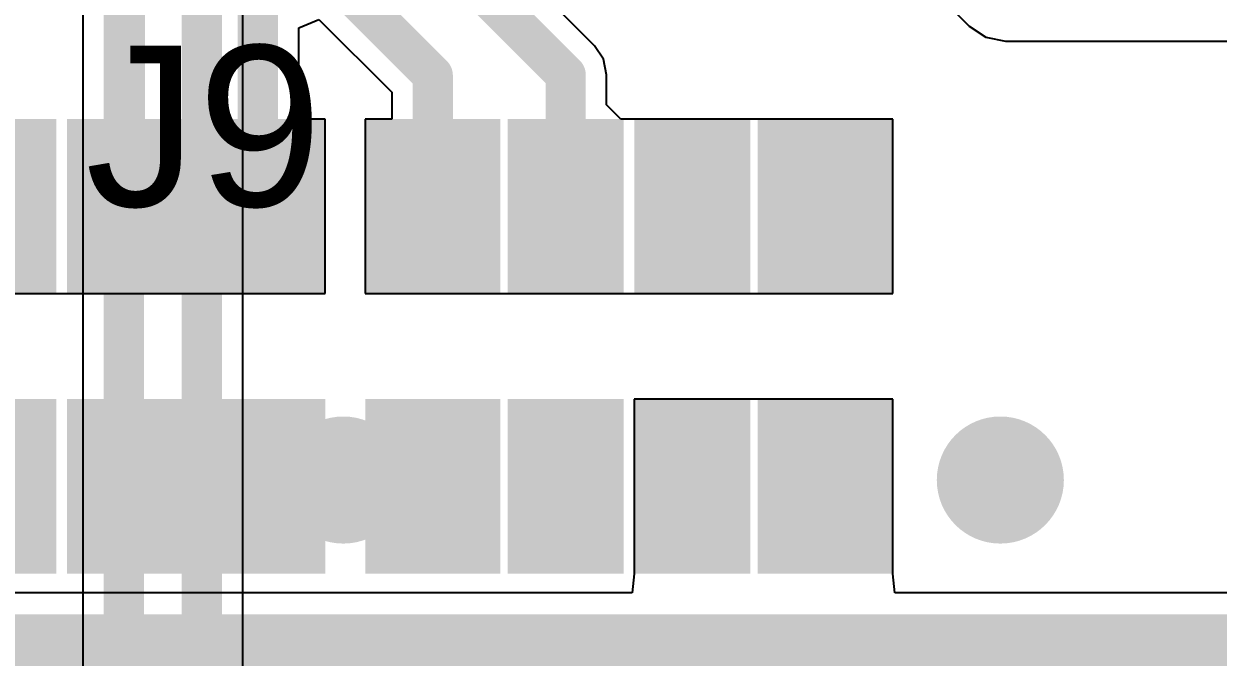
# Model space of a CAD drawing. Header units: millimetres. Extents: x -0.27 to 3.94, y -1.19 to 3.
# Drawn here: x 1.6306 to 1.9278, y 1.0478 to 1.2054 of the extents above; entities that cross this region are included whole.
import ezdxf

# ---------------------------------------------------------------- set-up
doc = ezdxf.new("R2010")
doc.units = ezdxf.units.MM
doc.header["$MEASUREMENT"] = 0
for name, color, linetype in [('BottomLayer', 5, 'Continuous'), ('BottomPaste', 16, 'Continuous'), ('BottomSolder', 6, 'Continuous'), ('TopLayer', 1, 'Continuous'), ('TopOverlay', 2, 'Continuous'), ('TopSolder', 216, 'Continuous'), ('ViaHoleLayer', 16, 'Continuous')]:
    doc.layers.add(name, color=color, linetype=linetype)
doc.styles.add('Arial', font='', dxfattribs={"height": 0.2})
doc.styles.get('Arial').set_extended_font_data('Arial')

# ---------------------------------------------------------------- blocks, each defined once
blk = doc.blocks.new('YC164_FR_0710KL_B_34')
at = {"layer": 'BottomLayer'}
for points in [[(-0.01772, 0.11043), (0.01772, 0.11043), (0.01772, 0.08484), (-0.01772, 0.08484)], [(0.0874, 0.08484), (0.05197, 0.08484), (0.05197, 0.11043), (0.0874, 0.11043)], [(-0.01772, 0.075), (0.01772, 0.075), (0.01772, 0.05413), (-0.01772, 0.05413)], [(0.0874, 0.05413), (0.05197, 0.05413), (0.05197, 0.075), (0.0874, 0.075)], [(-0.01772, 0.0435), (0.01772, 0.0435), (0.01772, 0.02264), (-0.01772, 0.02264)], [(0.0874, 0.02264), (0.05197, 0.02264), (0.05197, 0.0435), (0.0874, 0.0435)], [(-0.01772, 0.0128), (0.01772, 0.0128), (0.01772, -0.0128), (-0.01772, -0.0128)], [(0.0874, -0.0128), (0.05197, -0.0128), (0.05197, 0.0128), (0.0874, 0.0128)]]:
    blk.add_hatch(color=5, dxfattribs=at).paths.add_polyline_path(points)
at = {"layer": 'BottomPaste'}
for points in [[(-0.01772, 0.11043), (0.01772, 0.11043), (0.01772, 0.08484), (-0.01772, 0.08484)], [(0.0874, 0.08484), (0.05197, 0.08484), (0.05197, 0.11043), (0.0874, 0.11043)], [(-0.01772, 0.075), (0.01772, 0.075), (0.01772, 0.05413), (-0.01772, 0.05413)], [(0.0874, 0.05413), (0.05197, 0.05413), (0.05197, 0.075), (0.0874, 0.075)], [(-0.01772, 0.0435), (0.01772, 0.0435), (0.01772, 0.02264), (-0.01772, 0.02264)], [(0.0874, 0.02264), (0.05197, 0.02264), (0.05197, 0.0435), (0.0874, 0.0435)], [(-0.01772, 0.0128), (0.01772, 0.0128), (0.01772, -0.0128), (-0.01772, -0.0128)], [(0.0874, -0.0128), (0.05197, -0.0128), (0.05197, 0.0128), (0.0874, 0.0128)]]:
    blk.add_hatch(color=16, dxfattribs=at).paths.add_polyline_path(points)
at = {"layer": 'BottomSolder'}
for points in [[(-0.02172, 0.11443), (0.02172, 0.11443), (0.02172, 0.08084), (-0.02172, 0.08084)], [(0.0914, 0.08084), (0.04797, 0.08084), (0.04797, 0.11443), (0.0914, 0.11443)], [(-0.02172, 0.079), (0.02172, 0.079), (0.02172, 0.05013), (-0.02172, 0.05013)], [(0.0914, 0.05013), (0.04797, 0.05013), (0.04797, 0.079), (0.0914, 0.079)], [(-0.02172, 0.0475), (0.02172, 0.0475), (0.02172, 0.01864), (-0.02172, 0.01864)], [(0.0914, 0.01864), (0.04797, 0.01864), (0.04797, 0.0475), (0.0914, 0.0475)], [(-0.02172, 0.0168), (0.02172, 0.0168), (0.02172, -0.0168), (-0.02172, -0.0168)], [(0.0914, -0.0168), (0.04797, -0.0168), (0.04797, 0.0168), (0.0914, 0.0168)]]:
    blk.add_hatch(color=6, dxfattribs=at).paths.add_polyline_path(points)
blk = doc.blocks.new('YC164_FR_0710KL_B_35')
at = {"layer": 'BottomLayer'}
for points in [[(-0.01772, 0.11043), (0.01772, 0.11043), (0.01772, 0.08484), (-0.01772, 0.08484)], [(0.0874, 0.08484), (0.05197, 0.08484), (0.05197, 0.11043), (0.0874, 0.11043)], [(-0.01772, 0.075), (0.01772, 0.075), (0.01772, 0.05413), (-0.01772, 0.05413)], [(0.0874, 0.05413), (0.05197, 0.05413), (0.05197, 0.075), (0.0874, 0.075)], [(-0.01772, 0.0435), (0.01772, 0.0435), (0.01772, 0.02264), (-0.01772, 0.02264)], [(0.0874, 0.02264), (0.05197, 0.02264), (0.05197, 0.0435), (0.0874, 0.0435)], [(-0.01772, 0.0128), (0.01772, 0.0128), (0.01772, -0.0128), (-0.01772, -0.0128)], [(0.0874, -0.0128), (0.05197, -0.0128), (0.05197, 0.0128), (0.0874, 0.0128)]]:
    blk.add_hatch(color=5, dxfattribs=at).paths.add_polyline_path(points)
at = {"layer": 'BottomPaste'}
for points in [[(-0.01772, 0.11043), (0.01772, 0.11043), (0.01772, 0.08484), (-0.01772, 0.08484)], [(0.0874, 0.08484), (0.05197, 0.08484), (0.05197, 0.11043), (0.0874, 0.11043)], [(-0.01772, 0.075), (0.01772, 0.075), (0.01772, 0.05413), (-0.01772, 0.05413)], [(0.0874, 0.05413), (0.05197, 0.05413), (0.05197, 0.075), (0.0874, 0.075)], [(-0.01772, 0.0435), (0.01772, 0.0435), (0.01772, 0.02264), (-0.01772, 0.02264)], [(0.0874, 0.02264), (0.05197, 0.02264), (0.05197, 0.0435), (0.0874, 0.0435)], [(-0.01772, 0.0128), (0.01772, 0.0128), (0.01772, -0.0128), (-0.01772, -0.0128)], [(0.0874, -0.0128), (0.05197, -0.0128), (0.05197, 0.0128), (0.0874, 0.0128)]]:
    blk.add_hatch(color=16, dxfattribs=at).paths.add_polyline_path(points)
at = {"layer": 'BottomSolder'}
for points in [[(-0.02172, 0.11443), (0.02172, 0.11443), (0.02172, 0.08084), (-0.02172, 0.08084)], [(0.0914, 0.08084), (0.04797, 0.08084), (0.04797, 0.11443), (0.0914, 0.11443)], [(-0.02172, 0.079), (0.02172, 0.079), (0.02172, 0.05013), (-0.02172, 0.05013)], [(0.0914, 0.05013), (0.04797, 0.05013), (0.04797, 0.079), (0.0914, 0.079)], [(-0.02172, 0.0475), (0.02172, 0.0475), (0.02172, 0.01864), (-0.02172, 0.01864)], [(0.0914, 0.01864), (0.04797, 0.01864), (0.04797, 0.0475), (0.0914, 0.0475)], [(-0.02172, 0.0168), (0.02172, 0.0168), (0.02172, -0.0168), (-0.02172, -0.0168)], [(0.0914, -0.0168), (0.04797, -0.0168), (0.04797, 0.0168), (0.0914, 0.0168)]]:
    blk.add_hatch(color=6, dxfattribs=at).paths.add_polyline_path(points)

msp = doc.modelspace()

# ---------------------------------------------------------------- hatches: boundary and pattern name
at = {"layer": 'BottomLayer'}
h = msp.add_hatch(color=5, dxfattribs=at)
edge = h.paths.add_edge_path()
edge.add_arc((1.71009, 1.0919), 0.01181, 0, 360)
h = msp.add_hatch(color=5, dxfattribs=at)
edge = h.paths.add_edge_path()
edge.add_arc((1.87359, 1.0919), 0.01181, 0, 360)
at = {"layer": 'BottomSolder'}
h = msp.add_hatch(color=6, dxfattribs=at)
edge = h.paths.add_edge_path()
edge.add_arc((1.71009, 1.0919), 0.01581, 0, 360)
h = msp.add_hatch(color=6, dxfattribs=at)
edge = h.paths.add_edge_path()
edge.add_arc((1.87359, 1.0919), 0.01581, 0, 360)
at = {"layer": 'TopLayer'}
h = msp.add_hatch(color=1, dxfattribs=at)
edge = h.paths.add_edge_path()
edge.add_arc((1.71009, 1.0919), 0.01181, 0, 360)
h = msp.add_hatch(color=1, dxfattribs=at)
edge = h.paths.add_edge_path()
edge.add_arc((1.87359, 1.0919), 0.01181, 0, 360)
at = {"layer": 'TopSolder'}
h = msp.add_hatch(color=216, dxfattribs=at)
edge = h.paths.add_edge_path()
edge.add_arc((1.71009, 1.0919), 0.01581, 0, 360)
h = msp.add_hatch(color=216, dxfattribs=at)
edge = h.paths.add_edge_path()
edge.add_arc((1.87359, 1.0919), 0.01581, 0, 360)
at = {"layer": 'ViaHoleLayer'}
h = msp.add_hatch(color=16, dxfattribs=at)
edge = h.paths.add_edge_path()
edge.add_arc((1.71009, 1.0919), 0.00591, 0, 360)
h = msp.add_hatch(color=16, dxfattribs=at)
edge = h.paths.add_edge_path()
edge.add_arc((1.87359, 1.0919), 0.00591, 0, 360)

# ---------------------------------------------------------------- linework, layer by layer
at = {"layer": 'BottomLayer'}
for p, q in [((1.77264, 1.19993), (1.71078, 1.26179)), ((1.85089, 1.21979), (1.86584, 1.20483)), ((1.69902, 1.20445), (1.70402, 1.20652)), ((1.70402, 1.20652), (1.72217, 1.18837)), ((1.69902, 1.18172), (1.69902, 1.20445)), ((1.86584, 1.20483), (1.86998, 1.20207)), ((1.86998, 1.20207), (1.87486, 1.2011)), ((1.87486, 1.2011), (2.13765, 1.2011)), ((1.77485, 1.19662), (1.77264, 1.19993)), ((1.77563, 1.19272), (1.77485, 1.19662)), ((1.77563, 1.18525), (1.77563, 1.19272)), ((1.72217, 1.18837), (1.72217, 1.18172)), ((1.77917, 1.18172), (1.77563, 1.18525)), ((1.70561, 1.18172), (1.69902, 1.18172)), ((1.70561, 1.13828), (1.70561, 1.18172)), ((1.72217, 1.18172), (1.71557, 1.18172)), ((1.71557, 1.18172), (1.71557, 1.13828)), ((1.7825, 1.18172), (1.77917, 1.18172)), ((1.78487, 1.18172), (1.7825, 1.18172)), ((1.80821, 1.18172), (1.78487, 1.18172)), ((1.81321, 1.18172), (1.80821, 1.18172)), ((1.81636, 1.18172), (1.81321, 1.18172)), ((1.8468, 1.18172), (1.81636, 1.18172)), ((1.8468, 1.13828), (1.8468, 1.18172)), ((1.61294, 1.13828), (1.63869, 1.13828)), ((1.63869, 1.13828), (1.63869, 1.13828)), ((1.63869, 1.13828), (1.64132, 1.13828)), ((1.64132, 1.13828), (1.64132, 1.13828)), ((1.64132, 1.13828), (1.67018, 1.13828)), ((1.67018, 1.13828), (1.67018, 1.13828)), ((1.67018, 1.13828), (1.67202, 1.13828)), ((1.67202, 1.13828), (1.67202, 1.13828)), ((1.67202, 1.13828), (1.70561, 1.13828)), ((1.71557, 1.13828), (1.74916, 1.13828)), ((1.74916, 1.13828), (1.74916, 1.13828)), ((1.74916, 1.13828), (1.751, 1.13828)), ((1.751, 1.13828), (1.751, 1.13828)), ((1.751, 1.13828), (1.78118, 1.13828)), ((1.78118, 1.13828), (1.78487, 1.13828)), ((1.78487, 1.13828), (1.80821, 1.13828)), ((1.80821, 1.13828), (1.81136, 1.13828)), ((1.81136, 1.13828), (1.81636, 1.13828)), ((1.81636, 1.13828), (1.8468, 1.13828)), ((1.80821, 1.11203), (1.7825, 1.11203)), ((1.7825, 1.11203), (1.7825, 1.06881)), ((1.81321, 1.11203), (1.80821, 1.11203)), ((1.81636, 1.11203), (1.81321, 1.11203)), ((1.8468, 1.11203), (1.81636, 1.11203)), ((1.8468, 1.06881), (1.8468, 1.11203)), ((1.7825, 1.0686), (1.78198, 1.06381)), ((1.7825, 1.06881), (1.7825, 1.0686)), ((1.8468, 1.0686), (1.8468, 1.06881)), ((1.84732, 1.06381), (1.8468, 1.0686)), ((1.78198, 1.06381), (1.56495, 1.06381)), ((2.12219, 1.06381), (1.84732, 1.06381))]:
    msp.add_line(p, q, dxfattribs=at)
for points, const_width in [([(1.70058, 1.25757), (1.76543, 1.19272)], 0.01), ([(1.6809, 1.24406), (1.73236, 1.19259)], 0.01), ([(1.65575, 1.16), (1.65575, 1.21758)], 0.01), ([(1.68882, 1.16), (1.68882, 1.21089)], 0.01), ([(1.73236, 1.16), (1.73236, 1.19259)], 0.01), ([(1.76543, 1.16), (1.76543, 1.19272)], 0.01), ([(0.97497, 1.04852), (2.12852, 1.04852)], 0.02)]:
    msp.add_lwpolyline(points, dxfattribs=dict(at, const_width=const_width))
at = {"layer": 'BottomLayer', "const_width": 0.005}
for points in [[(1.72986, 1.19259, 1), (1.73486, 1.19259, 1)], [(1.72986, 1.19259, 1), (1.73486, 1.19259, 1)], [(1.76293, 1.19272, 1), (1.76793, 1.19272, 1)], [(1.76293, 1.19272, 1), (1.76793, 1.19272, 1)], [(1.65325, 1.16, 1), (1.65825, 1.16, 1)], [(1.68632, 1.16, 1), (1.69132, 1.16, 1)], [(1.72986, 1.16, 1), (1.73486, 1.16, 1)], [(1.76293, 1.16, 1), (1.76793, 1.16, 1)]]:
    msp.add_lwpolyline(points, format="xyb", close=True, dxfattribs=at)
at = {"layer": 'TopLayer'}
for p, q in [((1.6453, 1.21106), (1.6453, 0.96209)), ((1.68509, 0.94097), (1.68509, 1.21146))]:
    msp.add_line(p, q, dxfattribs=at)
at = {"layer": 'TopLayer', "const_width": 0.01}
for points in [[(1.6555, 0.95786), (1.6555, 1.21529)], [(1.67489, 0.92842), (1.67489, 1.21568)]]:
    msp.add_lwpolyline(points, dxfattribs=at)

# ---------------------------------------------------------------- block references
at = {"rotation": 90}
for name, p in [('YC164_FR_0710KL_B_34', (1.68882, 1.09032)), ('YC164_FR_0710KL_B_35', (1.83, 1.09032))]:
    msp.add_blockref(name, p, dxfattribs=at)

# ---------------------------------------------------------------- texts
at = {"layer": 'TopOverlay', "style": 'Arial'}
msp.add_text('J9', height=0.04, dxfattribs=at).set_placement((1.64589, 1.16001))

doc.saveas('drawing.dxf')
